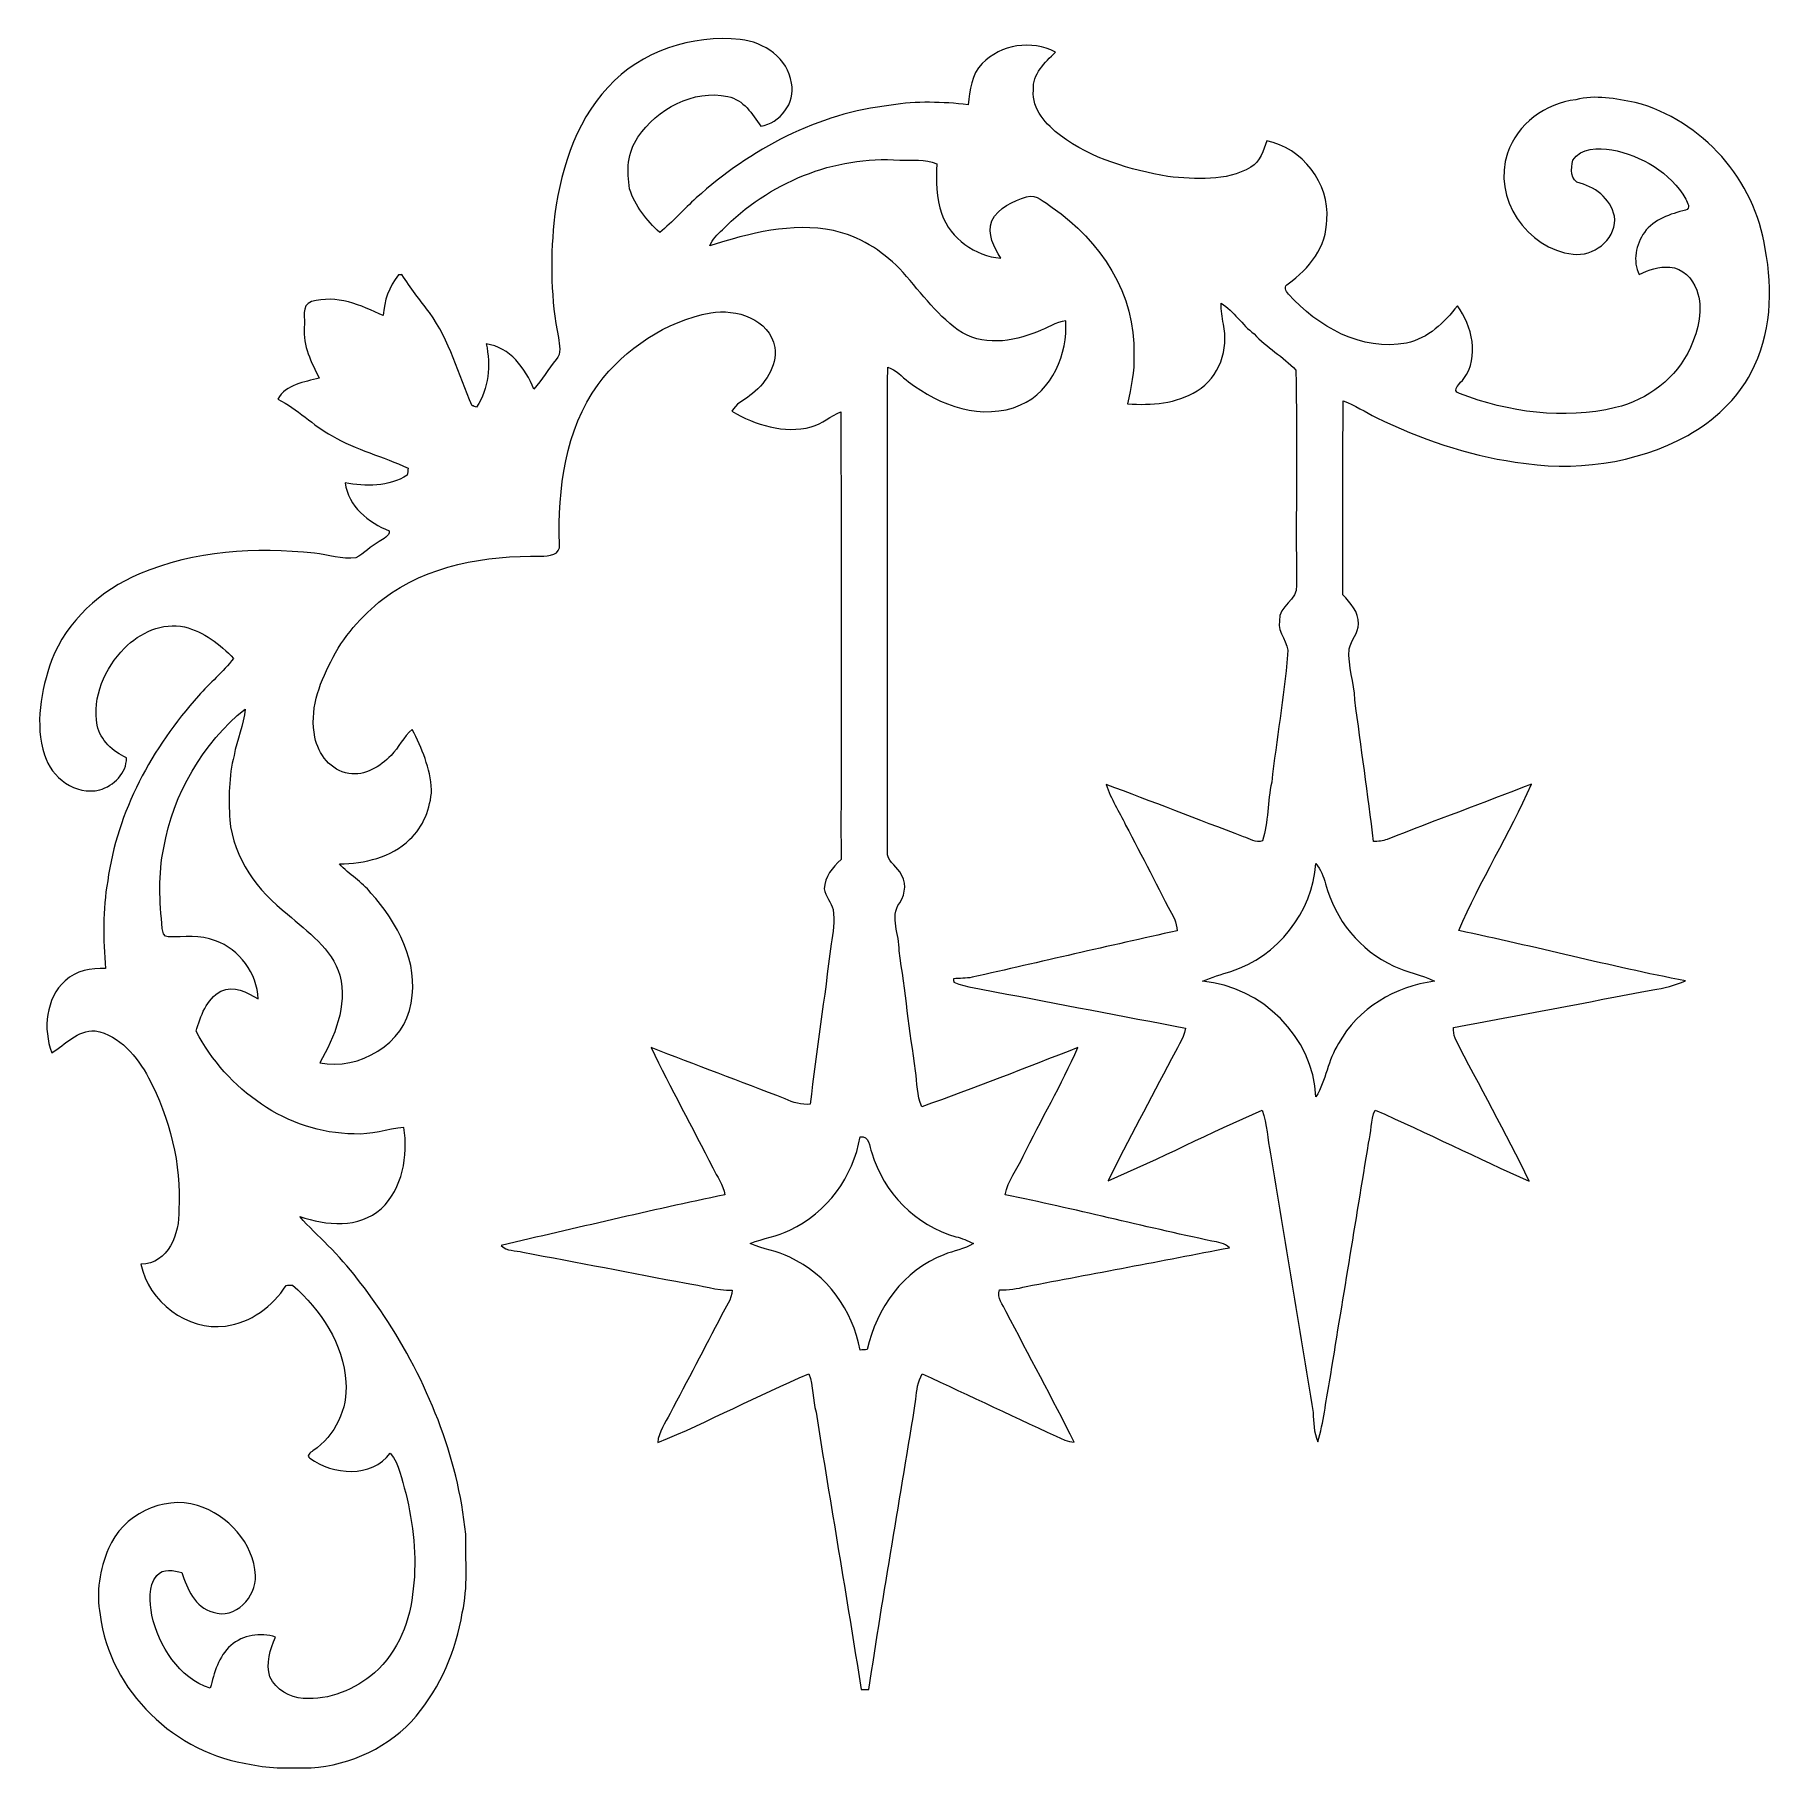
# Model space of a CAD drawing. Header units: centimetres. Extents: x -16.4 to 16.3, y -16.3 to 16.3.
import ezdxf

# ---------------------------------------------------------------- set-up
doc = ezdxf.new("R2010")
doc.units = ezdxf.units.CM
doc.header["$MEASUREMENT"] = 0
doc.layers.add('Layer 1', color=7, linetype='Continuous')

msp = doc.modelspace()

# ---------------------------------------------------------------- linework, layer by layer
at = {"layer": 'Layer 1', "color": 253, "lineweight": 9}
for points, knots in [([(-5.5786, 15.35374), (-4.96054, 16.03672), (-3.99428, 16.33799), (-3.09082, 16.25156), (-3.09082, 16.25156), (-2.64455, 16.1997), (-2.19194, 15.89807), (-2.12632, 15.42606), (-2.12632, 15.42606), (-2.04695, 15.0574), (-2.34504, 14.67323), (-2.70523, 14.61784), (-2.70523, 14.61784), (-2.86645, 14.84574), (-3.02802, 15.11702), (-3.32541, 15.17805), (-3.32541, 15.17805), (-3.97417, 15.31352), (-4.6568, 14.94522), (-5.01522, 14.41076), (-5.01522, 14.41076), (-5.21771, 14.1296), (-5.22689, 13.76835), (-5.17256, 13.43886), (-5.17256, 13.43886), (-5.06884, 13.11819), (-4.854, 12.84408), (-4.60564, 12.62112), (-4.60564, 12.62112), (-4.35835, 12.81656), (-4.15374, 13.05857), (-3.91879, 13.26812), (-3.91879, 13.26812), (-2.90067, 14.18322), (-1.62996, 14.86796), (-0.25413, 15.0119), (-0.25413, 15.0119), (0.22459, 15.0955), (0.71354, 15.07469), (1.19402, 15.02283), (1.19402, 15.02283), (1.23001, 15.29306), (1.25435, 15.59151), (1.4579, 15.79647), (1.4579, 15.79647), (1.80786, 16.15349), (2.39347, 16.24978), (2.83585, 16.01061), (2.83585, 16.01061), (2.63724, 15.81905), (2.40758, 15.59751), (2.42275, 15.29729), (2.42275, 15.29729), (2.39206, 14.93287), (2.66722, 14.64501), (2.93463, 14.44004), (2.93463, 14.44004), (3.5213, 14.00295), (4.24343, 13.79728), (4.95428, 13.66958), (4.95428, 13.66958), (5.47392, 13.62936), (6.04578, 13.5641), (6.5125, 13.84914), (6.5125, 13.84914), (6.69418, 13.95004), (6.74604, 14.16311), (6.81377, 14.34268), (6.81377, 14.34268), (7.4717, 14.21462), (8.00581, 13.53587), (7.94055, 12.85925), (7.94055, 12.85925), (7.94548, 12.35971), (7.60611, 11.93215), (7.2177, 11.6531), (7.2177, 11.6531), (7.1288, 11.61006), (7.16196, 11.51234), (7.22158, 11.45978), (7.22158, 11.45978), (7.7698, 10.8463), (8.59812, 10.37675), (9.44338, 10.53867), (9.44338, 10.53867), (9.84978, 10.62687), (10.15246, 10.92391), (10.39835, 11.2407), (10.39835, 11.2407), (10.67634, 10.85723), (10.81392, 10.28079), (10.52076, 9.8691), (10.52076, 9.8691), (10.46432, 9.78761), (10.26394, 9.65179), (10.4361, 9.58723), (10.4361, 9.58723), (11.3632, 9.23834), (12.39895, 9.09017), (13.37226, 9.32335), (13.37226, 9.32335), (13.97763, 9.46905), (14.52514, 9.88074), (14.78338, 10.45436), (14.78338, 10.45436), (14.92837, 10.78809), (15.02997, 11.17861), (14.9005, 11.53386), (14.9005, 11.53386), (14.82571, 11.75258), (14.63591, 11.95402), (14.39356, 11.96531), (14.39356, 11.96531), (14.19141, 11.98647), (13.99456, 11.91662), (13.81712, 11.82631), (13.81712, 11.82631), (13.69188, 12.07643), (13.7575, 12.39781), (13.9159, 12.62042), (13.9159, 12.62042), (14.0944, 12.87195), (14.4059, 12.96508), (14.68954, 13.03987), (14.68954, 13.03987), (14.7989, 13.06562), (14.72658, 13.18451), (14.69412, 13.24589), (14.69412, 13.24589), (14.40414, 13.74825), (13.86157, 14.0668), (13.30171, 14.17405), (13.30171, 14.17405), (13.04877, 14.20756), (12.72492, 14.21779), (12.56723, 13.9772), (12.56723, 13.9772), (12.53618, 13.82762), (12.51219, 13.58244), (12.70975, 13.54505), (12.70975, 13.54505), (13.03078, 13.46003), (13.32852, 13.20567), (13.35992, 12.85925), (13.35992, 12.85925), (13.35498, 12.46907), (12.95246, 12.16004), (12.57358, 12.21084), (12.57358, 12.21084), (11.71103, 12.30574), (11.04746, 13.27588), (11.34309, 14.10949), (11.34309, 14.10949), (11.52371, 14.66335), (12.0557, 15.04753), (12.62438, 15.11702), (12.62438, 15.11702), (12.9962, 15.21298), (13.3765, 15.13466), (13.7448, 15.0634), (13.7448, 15.0634), (15.00386, 14.73426), (16.0054, 13.59761), (16.18743, 12.31068), (16.18743, 12.31068), (16.33948, 11.53527), (16.30067, 10.69072), (15.92285, 9.9827), (15.92285, 9.9827), (15.65897, 9.47752), (15.22435, 9.07747), (14.73011, 8.80265), (14.73011, 8.80265), (13.7508, 8.26008), (12.57957, 8.11403), (11.48349, 8.301), (11.48349, 8.301), (10.57333, 8.42765), (9.69667, 8.7381), (8.87258, 9.13885), (8.87258, 9.13885), (8.66162, 9.23587), (8.47324, 9.3798), (8.24958, 9.44859), (8.24958, 9.44859), (8.24076, 8.23221), (8.24958, 7.01584), (8.24535, 5.79946), (8.24535, 5.79946), (8.38681, 5.65129), (8.5438, 5.47843), (8.53709, 5.25935), (8.53709, 5.25935), (8.53991, 5.08156), (8.40021, 4.94926), (8.36035, 4.78416), (8.36035, 4.78416), (8.3353, 4.46137), (8.46477, 4.15163), (8.46689, 3.82955), (8.46689, 3.82955), (8.58719, 2.94019), (8.7156, 2.05155), (8.82073, 1.15937), (8.82073, 1.15937), (8.90751, 1.16572), (8.99676, 1.16925), (9.07931, 1.20206), (9.07931, 1.20206), (9.97995, 1.55731), (10.88977, 1.88892), (11.79147, 2.2424), (11.79147, 2.2424), (11.38471, 1.30119), (10.82239, 0.42912), (10.4241, -0.51456), (10.4241, -0.51456), (11.85003, -0.80983), (13.25973, -1.1859), (14.69024, -1.4593), (14.69024, -1.4593), (14.4941, -1.54608), (14.2849, -1.59865), (14.07288, -1.62793), (14.07288, -1.62793), (12.82264, -1.86252), (11.57592, -2.11476), (10.32321, -2.33419), (10.32321, -2.33419), (10.32991, -2.40227), (10.32497, -2.47495), (10.3546, -2.53915), (10.3546, -2.53915), (10.81427, -3.43732), (11.30887, -4.31927), (11.75055, -5.22591), (11.75055, -5.22591), (10.77688, -4.79905), (9.82544, -4.3168), (8.85177, -3.88958), (8.85177, -3.88958), (8.76322, -4.08538), (8.78474, -4.30552), (8.72724, -4.50977), (8.72724, -4.50977), (8.487, -6.00907), (8.23406, -7.50626), (7.99276, -9.00521), (7.99276, -9.00521), (7.91797, -9.37986), (7.88763, -9.76333), (7.77051, -10.12952), (7.77051, -10.12952), (7.69889, -9.95419), (7.69043, -9.76439), (7.68443, -9.57777), (7.68443, -9.57777), (7.41138, -7.95676), (7.15315, -6.33292), (6.88292, -4.71156), (6.88292, -4.71156), (6.82577, -4.43993), (6.82365, -4.15734), (6.72911, -3.89383), (6.72911, -3.89383), (5.75297, -4.31151), (4.80611, -4.8001), (3.83104, -5.22203), (3.83104, -5.22203), (4.20251, -4.44521), (4.63078, -3.69379), (5.0206, -2.92474), (5.0206, -2.92474), (5.11726, -2.73776), (5.2418, -2.56138), (5.28413, -2.35112), (5.28413, -2.35112), (4.09174, -2.11617), (2.89441, -1.8971), (1.70061, -1.66356), (1.70061, -1.66356), (1.44132, -1.60782), (1.17109, -1.58983), (0.92521, -1.48293), (0.92521, -1.48293), (0.92309, -1.46706), (0.91921, -1.43531), (0.91709, -1.41908), (0.91709, -1.41908), (1.03492, -1.41379), (1.15416, -1.41344), (1.27093, -1.39298), (1.27093, -1.39298), (2.5561, -1.10229), (3.8388, -0.7996), (5.12608, -0.51879), (5.12608, -0.51879), (5.11515, -0.44295), (5.11233, -0.36357), (5.07705, -0.29407), (5.07705, -0.29407), (4.76237, 0.29013), (4.47133, 0.88667), (4.15841, 1.47193), (4.15841, 1.47193), (4.04094, 1.72805), (3.87584, 1.96229), (3.79294, 2.23323), (3.79294, 2.23323), (4.65689, 1.91185), (5.51696, 1.57988), (6.37739, 1.24968), (6.37739, 1.24968), (6.48922, 1.21476), (6.61304, 1.12868), (6.72981, 1.17454), (6.72981, 1.17454), (6.8487, 1.5312), (6.82189, 1.91608), (6.90655, 2.28085), (6.90655, 2.28085), (6.99263, 3.07989), (7.13939, 3.87153), (7.20536, 4.67339), (7.20536, 4.67339), (7.24381, 4.90834), (7.00498, 5.07803), (7.04943, 5.31404), (7.04943, 5.31404), (7.02544, 5.59767), (7.4075, 5.70315), (7.37222, 5.98114), (7.37222, 5.98114), (7.35846, 7.33087), (7.38774, 8.68306), (7.35776, 10.03067), (7.35776, 10.03067), (7.12069, 10.2815), (6.81166, 10.45612), (6.57353, 10.70942), (6.57353, 10.70942), (6.34811, 10.88369), (6.19571, 11.13663), (5.95476, 11.29009), (5.95476, 11.29009), (5.95476, 11.15709), (5.96781, 11.0241), (5.99674, 10.89392), (5.99674, 10.89392), (6.10257, 10.43143), (5.92019, 9.88992), (5.50179, 9.64191), (5.50179, 9.64191), (5.11656, 9.39497), (4.64031, 9.36569), (4.19581, 9.39462), (4.19581, 9.39462), (4.25578, 9.70083), (4.33304, 10.00633), (4.3094, 10.32136), (4.3094, 10.32136), (4.36303, 11.44214), (3.67476, 12.47331), (2.77835, 13.09137), (2.77835, 13.09137), (2.63089, 13.17816), (2.48166, 13.35243), (2.29434, 13.28681), (2.29434, 13.28681), (2.03963, 13.20991), (1.76693, 13.08644), (1.63923, 12.83808), (1.63923, 12.83808), (1.5468, 12.58479), (1.68403, 12.34525), (1.80927, 12.13358), (1.80927, 12.13358), (1.32702, 12.18015), (0.86312, 12.50118), (0.69802, 12.96508), (0.69802, 12.96508), (0.59465, 13.26917), (0.59289, 13.59549), (0.60559, 13.91299), (0.60559, 13.91299), (0.3844, 14.00366), (0.14239, 13.97261), (-0.09009, 13.97896), (-0.09009, 13.97896), (-1.32869, 14.07315), (-2.56412, 13.54928), (-3.42595, 12.66945), (-3.42595, 12.66945), (-3.52191, 12.58337), (-3.61469, 12.49024), (-3.66584, 12.36959), (-3.66584, 12.36959), (-2.91725, 12.60137), (-2.1235, 12.81656), (-1.33751, 12.65393), (-1.33751, 12.65393), (-0.8595, 12.55339), (-0.4351, 12.28316), (-0.09467, 11.93955), (-0.09467, 11.93955), (0.26516, 11.54832), (0.57243, 11.09853), (1.00493, 10.78174), (1.00493, 10.78174), (1.44661, 10.47447), (2.03116, 10.55631), (2.50071, 10.7514), (2.50071, 10.7514), (2.67922, 10.81807), (2.83903, 10.93696), (3.03305, 10.95848), (3.03305, 10.95848), (3.06974, 10.33195), (2.78117, 9.63733), (2.18039, 9.37415), (2.18039, 9.37415), (1.46848, 9.06371), (0.65604, 9.36251), (0.07466, 9.81054), (0.07466, 9.81054), (-0.05446, 9.90473), (-0.161, 10.03491), (-0.31798, 10.08535), (-0.31798, 10.08535), (-0.32257, 7.04688), (-0.31692, 4.00841), (-0.3208, 0.96993), (-0.3208, 0.96993), (-0.34374, 0.80024), (-0.1677, 0.71946), (-0.0922, 0.5914), (-0.0922, 0.5914), (0.03797, 0.42348), (0.02809, 0.18077), (-0.09256, 0.01073), (-0.09256, 0.01073), (-0.28623, -0.26444), (-0.09115, -0.59288), (-0.10208, -0.89344), (-0.10208, -0.89344), (0.00869, -1.64592), (0.093, -2.40192), (0.20801, -3.15404), (0.20801, -3.15404), (0.23411, -3.38017), (0.23376, -3.61301), (0.32196, -3.8268), (0.32196, -3.8268), (1.30868, -3.48142), (2.28305, -3.09336), (3.25883, -2.71483), (3.25883, -2.71483), (2.95438, -3.41298), (2.56386, -4.07409), (2.22872, -4.75953), (2.22872, -4.75953), (2.11971, -5.00189), (1.93838, -5.21709), (1.89393, -5.48414), (1.89393, -5.48414), (3.19392, -5.75119), (4.48121, -6.07751), (5.77908, -6.3555), (5.77908, -6.3555), (5.89549, -6.37667), (6.01896, -6.39184), (6.10892, -6.47862), (6.10892, -6.47862), (4.8354, -6.72803), (3.55975, -6.96581), (2.28481, -7.20852), (2.28481, -7.20852), (2.12183, -7.25332), (1.95355, -7.27519), (1.78457, -7.27131), (1.78457, -7.27131), (1.72319, -7.42336), (1.85513, -7.5553), (1.91157, -7.68653), (1.91157, -7.68653), (2.33702, -8.50427), (2.7787, -9.31425), (3.19075, -10.13869), (3.19075, -10.13869), (3.13218, -10.12811), (3.07292, -10.1207), (3.01683, -10.10235), (3.01683, -10.10235), (2.11936, -9.69207), (1.22824, -9.26699), (0.3336, -8.84999), (0.3336, -8.84999), (0.24611, -8.99463), (0.22671, -9.16432), (0.21365, -9.32977), (0.21365, -9.32977), (-0.07562, -11.15082), (-0.39806, -12.96692), (-0.67217, -14.79043), (-0.67217, -14.79043), (-0.70815, -14.79007), (-0.78083, -14.79007), (-0.81716, -14.78972), (-0.81716, -14.78972), (-1.08986, -13.04982), (-1.39078, -11.3138), (-1.66595, -9.57461), (-1.66595, -9.57461), (-1.73333, -9.33789), (-1.71251, -9.08494), (-1.80141, -8.85387), (-1.80141, -8.85387), (-2.76097, -9.25463), (-3.67995, -9.75275), (-4.64269, -10.1461), (-4.64269, -10.1461), (-4.62787, -9.94149), (-4.50193, -9.77603), (-4.41162, -9.60035), (-4.41162, -9.60035), (-4.08812, -8.98334), (-3.7618, -8.3681), (-3.44324, -7.74862), (-3.44324, -7.74862), (-3.36492, -7.59622), (-3.25027, -7.4537), (-3.24216, -7.27519), (-3.24216, -7.27519), (-3.53849, -7.29107), (-3.81719, -7.1803), (-4.10823, -7.14925), (-4.10823, -7.14925), (-5.13128, -6.94923), (-6.1561, -6.75767), (-7.18022, -6.56223), (-7.18022, -6.56223), (-7.31992, -6.52942), (-7.48396, -6.54812), (-7.5905, -6.43488), (-7.5905, -6.43488), (-6.1882, -6.11491), (-4.78874, -5.77553), (-3.38045, -5.48484), (-3.38045, -5.48484), (-3.41079, -5.29681), (-3.52861, -5.143), (-3.60905, -4.97508), (-3.60905, -4.97508), (-3.99146, -4.21909), (-4.39962, -3.47613), (-4.76898, -2.71378), (-4.76898, -2.71378), (-3.93007, -3.03974), (-3.08764, -3.35548), (-2.24768, -3.67862), (-2.24768, -3.67862), (-2.09916, -3.74812), (-1.9397, -3.79752), (-1.77354, -3.77916), (-1.77354, -3.77916), (-1.66383, -2.77128), (-1.49979, -1.77151), (-1.38337, -0.76468), (-1.38337, -0.76468), (-1.3421, -0.55266), (-1.31458, -0.33429), (-1.34315, -0.1191), (-1.34315, -0.1191), (-1.38372, 0.01708), (-1.48744, 0.1282), (-1.51037, 0.27072), (-1.51037, 0.27072), (-1.50755, 0.49615), (-1.35409, 0.67818), (-1.19605, 0.82247), (-1.19605, 0.82247), (-1.19675, 3.62987), (-1.19217, 6.43728), (-1.19816, 9.24433), (-1.19816, 9.24433), (-1.39642, 9.17342), (-1.54882, 9.01291), (-1.7559, 8.96246), (-1.7559, 8.96246), (-2.27025, 8.82664), (-2.8026, 8.99809), (-3.24921, 9.25527), (-3.24921, 9.25527), (-3.17619, 9.39426), (-3.03084, 9.46059), (-2.91055, 9.54984), (-2.91055, 9.54984), (-2.63185, 9.75727), (-2.39161, 10.09417), (-2.4417, 10.45789), (-2.4417, 10.45789), (-2.54119, 10.98988), (-3.1709, 11.19167), (-3.6475, 11.10629), (-3.6475, 11.10629), (-4.49134, 10.95213), (-5.24982, 10.43778), (-5.76699, 9.7608), (-5.76699, 9.7608), (-6.38752, 8.89755), (-6.52264, 7.7923), (-6.49371, 6.75619), (-6.49371, 6.75619), (-6.46055, 6.55299), (-6.6955, 6.52618), (-6.84296, 6.529), (-6.84296, 6.529), (-7.87801, 6.54876), (-8.97127, 6.35932), (-9.81547, 5.72361), (-9.81547, 5.72361), (-10.21375, 5.39764), (-10.57041, 5.00924), (-10.79513, 4.54216), (-10.79513, 4.54216), (-11.01844, 4.10895), (-11.19694, 3.61682), (-11.09146, 3.12399), (-11.09146, 3.12399), (-11.03255, 2.80367), (-10.78913, 2.49393), (-10.45576, 2.43925), (-10.45576, 2.43925), (-10.15025, 2.3948), (-9.8638, 2.57048), (-9.65989, 2.7825), (-9.65989, 2.7825), (-9.5082, 2.92926), (-9.43129, 3.13775), (-9.26231, 3.26828), (-9.26231, 3.26828), (-9.0771, 2.9162), (-8.924, 2.53732), (-8.89648, 2.13692), (-8.89648, 2.13692), (-8.91835, 1.78943), (-9.04853, 1.43736), (-9.31099, 1.19924), (-9.31099, 1.19924), (-9.65707, 0.85739), (-10.16013, 0.75015), (-10.63074, 0.73921), (-10.63074, 0.73921), (-10.44835, 0.54025), (-10.2067, 0.40584), (-10.03701, 0.19276), (-10.03701, 0.19276), (-9.53959, -0.3604), (-9.13214, -1.11216), (-9.28277, -1.87628), (-9.28277, -1.87628), (-9.40272, -2.64745), (-10.26102, -3.1484), (-10.99798, -3.0027), (-10.99798, -3.0027), (-10.72034, -2.50881), (-10.47975, -1.92955), (-10.62156, -1.35523), (-10.62156, -1.35523), (-10.77361, -0.8504), (-11.22905, -0.53749), (-11.60475, -0.20447), (-11.60475, -0.20447), (-12.17061, 0.22275), (-12.62252, 0.84999), (-12.69519, 1.57036), (-12.69519, 1.57036), (-12.71354, 1.97535), (-12.7153, 2.38633), (-12.61123, 2.78144), (-12.61123, 2.78144), (-12.56572, 3.07848), (-12.42708, 3.35365), (-12.40485, 3.65457), (-12.40485, 3.65457), (-13.20143, 3.00546), (-13.76164, 2.0586), (-13.9345, 1.04366), (-13.9345, 1.04366), (-14.04174, 0.54519), (-14.01317, 0.02942), (-13.96343, -0.47434), (-13.96343, -0.47434), (-13.95672, -0.5382), (-13.93662, -0.63521), (-13.85265, -0.62851), (-13.85265, -0.62851), (-13.55667, -0.64226), (-13.24658, -0.58476), (-12.96507, -0.70506), (-12.96507, -0.70506), (-12.51245, -0.86487), (-12.17484, -1.31995), (-12.16073, -1.79938), (-12.16073, -1.79938), (-12.36534, -1.66955), (-12.6197, -1.54679), (-12.86135, -1.65121), (-12.86135, -1.65121), (-13.1344, -1.80784), (-13.24411, -2.12287), (-13.32631, -2.40862), (-13.32631, -2.40862), (-12.75058, -3.4973), (-11.61534, -4.33197), (-10.35592, -4.33726), (-10.35592, -4.33726), (-10.0356, -4.36336), (-9.73256, -4.24201), (-9.41683, -4.21837), (-9.41683, -4.21837), (-9.33639, -4.74824), (-9.44399, -5.36278), (-9.84545, -5.74766), (-9.84545, -5.74766), (-10.26632, -6.12055), (-10.87839, -6.06305), (-11.37369, -5.89371), (-11.37369, -5.89371), (-11.21247, -6.08704), (-11.02338, -6.2539), (-10.8484, -6.43488), (-10.8484, -6.43488), (-10.44729, -6.83105), (-10.11286, -7.28824), (-9.7943, -7.75179), (-9.7943, -7.75179), (-8.98467, -8.98475), (-8.40224, -10.39093), (-8.25548, -11.86625), (-8.25548, -11.86625), (-8.26219, -12.35944), (-8.20715, -12.86144), (-8.31898, -13.34721), (-8.31898, -13.34721), (-8.43646, -14.05453), (-8.72926, -14.73857), (-9.18999, -15.29102), (-9.18999, -15.29102), (-9.67824, -15.87063), (-10.41413, -16.21388), (-11.16555, -16.26327), (-11.16555, -16.26327), (-11.54196, -16.26116), (-11.92367, -16.29008), (-12.29267, -16.19872), (-12.29267, -16.19872), (-13.70802, -16.00645), (-14.96038, -14.81653), (-15.13077, -13.3832), (-15.13077, -13.3832), (-15.21614, -12.96657), (-15.13677, -12.527), (-14.97378, -12.1393), (-14.97378, -12.1393), (-14.71096, -11.51065), (-13.95884, -11.12718), (-13.2995, -11.32968), (-13.2995, -11.32968), (-12.72976, -11.51242), (-12.24258, -12.031), (-12.20942, -12.64448), (-12.20942, -12.64448), (-12.19072, -13.04735), (-12.59112, -13.4795), (-13.00846, -13.33663), (-13.00846, -13.33663), (-13.34712, -13.23997), (-13.49705, -12.8946), (-13.59548, -12.58874), (-13.59548, -12.58874), (-13.74788, -12.55487), (-13.9472, -12.50302), (-14.06326, -12.64342), (-14.06326, -12.64342), (-14.24, -12.84839), (-14.19661, -13.14542), (-14.16204, -13.39272), (-14.16204, -13.39272), (-14.0174, -13.96951), (-13.65651, -14.58052), (-13.05996, -14.76573), (-13.05996, -14.76573), (-12.98729, -14.47787), (-12.90615, -14.16672), (-12.67297, -13.96387), (-12.67297, -13.96387), (-12.44754, -13.7589), (-12.11664, -13.71587), (-11.83124, -13.80371), (-11.83124, -13.80371), (-11.93778, -14.03584), (-12.0168, -14.30183), (-11.93707, -14.55477), (-11.93707, -14.55477), (-11.82806, -14.79325), (-11.56771, -14.94318), (-11.31019, -14.95694), (-11.31019, -14.95694), (-10.82124, -14.99786), (-10.34075, -14.7869), (-9.97245, -14.47575), (-9.97245, -14.47575), (-9.52054, -14.07852), (-9.29089, -13.48339), (-9.2422, -12.89389), (-9.2422, -12.89389), (-9.16847, -12.29241), (-9.24397, -11.6814), (-9.38225, -11.09473), (-9.38225, -11.09473), (-9.46339, -10.83896), (-9.49902, -10.55533), (-9.67506, -10.34224), (-9.67506, -10.34224), (-10.02819, -10.81709), (-10.75139, -10.75677), (-11.18707, -10.43785), (-11.18707, -10.43785), (-11.26538, -10.38881), (-11.16978, -10.32848), (-11.12815, -10.29744), (-11.12815, -10.29744), (-10.71187, -10.0184), (-10.46599, -9.50934), (-10.51185, -9.00945), (-10.51185, -9.00945), (-10.54924, -8.28802), (-10.98351, -7.64808), (-11.5148, -7.18488), (-11.5148, -7.18488), (-11.54408, -7.18559), (-11.60193, -7.187), (-11.63121, -7.1877), (-11.63121, -7.1877), (-11.88698, -7.58387), (-12.29832, -7.89326), (-12.77386, -7.95358), (-12.77386, -7.95358), (-13.49811, -8.05024), (-14.21849, -7.49533), (-14.3663, -6.79118), (-14.3663, -6.79118), (-13.8456, -6.78906), (-13.63605, -6.20381), (-13.65122, -5.76566), (-13.65122, -5.76566), (-13.60112, -4.90523), (-13.82267, -4.04198), (-14.2199, -3.28175), (-14.2199, -3.28175), (-14.43897, -2.8884), (-14.75471, -2.4813), (-15.22708, -2.40227), (-15.22708, -2.40227), (-15.5601, -2.38393), (-15.78341, -2.65733), (-16.04235, -2.81185), (-16.04235, -2.81185), (-16.20956, -2.36241), (-16.15665, -1.79444), (-15.78976, -1.45718), (-15.78976, -1.45718), (-15.58726, -1.26456), (-15.29975, -1.2113), (-15.02917, -1.22929), (-15.02917, -1.22929), (-15.07362, -0.67931), (-15.08879, -0.12439), (-14.99001, 0.42171), (-14.99001, 0.42171), (-14.81115, 1.72699), (-14.15181, 2.92644), (-13.28327, 3.90081), (-13.28327, 3.90081), (-13.06984, 4.14246), (-12.82043, 4.35166), (-12.62181, 4.60636), (-12.62181, 4.60636), (-12.87581, 4.87165), (-13.18202, 5.10766), (-13.54397, 5.19797), (-13.54397, 5.19797), (-13.95955, 5.2904), (-14.38605, 5.08967), (-14.67639, 4.79933), (-14.67639, 4.79933), (-15.04293, 4.42221), (-15.28423, 3.87894), (-15.18757, 3.34765), (-15.18757, 3.34765), (-15.12724, 3.06226), (-14.89123, 2.85447), (-14.63723, 2.73452), (-14.63723, 2.73452), (-14.62806, 2.44772), (-14.8803, 2.21065), (-15.13924, 2.13269), (-15.13924, 2.13269), (-15.59255, 2.0265), (-16.05081, 2.36129), (-16.17781, 2.79097), (-16.17781, 2.79097), (-16.36161, 3.37023), (-16.24837, 4.00488), (-16.04658, 4.56438), (-16.04658, 4.56438), (-15.76012, 5.31333), (-15.1223, 5.88871), (-14.3917, 6.19492), (-14.3917, 6.19492), (-13.35947, 6.63554), (-12.20554, 6.70222), (-11.10064, 6.58474), (-11.10064, 6.58474), (-10.84099, 6.55581), (-10.58346, 6.46727), (-10.32029, 6.49584), (-10.32029, 6.49584), (-10.16507, 6.58368), (-10.04124, 6.71774), (-9.8839, 6.80346), (-9.8839, 6.80346), (-9.81159, 6.86026), (-9.68847, 6.89695), (-9.69235, 7.00631), (-9.69235, 7.00631), (-10.08746, 7.15977), (-10.46175, 7.4681), (-10.52596, 7.90977), (-10.52596, 7.90977), (-10.13261, 7.83287), (-9.7054, 7.8364), (-9.35403, 8.0523), (-9.35403, 8.0523), (-9.3505, 8.08546), (-9.3438, 8.15178), (-9.34027, 8.18494), (-9.34027, 8.18494), (-9.8077, 8.40649), (-10.31888, 8.52925), (-10.76761, 8.79207), (-10.76761, 8.79207), (-11.13027, 8.98998), (-11.41743, 9.30078), (-11.78961, 9.48387), (-11.78961, 9.48387), (-11.63756, 9.76503), (-11.28867, 9.80066), (-11.01244, 9.87933), (-11.01244, 9.87933), (-11.15532, 10.17849), (-11.32535, 10.48611), (-11.29114, 10.83077), (-11.29114, 10.83077), (-11.27032, 10.99235), (-11.36204, 11.25234), (-11.15496, 11.31831), (-11.15496, 11.31831), (-10.69071, 11.45343), (-10.22081, 11.25164), (-9.80735, 11.05444), (-9.80735, 11.05444), (-9.7876, 11.33313), (-9.6994, 11.60159), (-9.51984, 11.8189), (-9.51984, 11.8189), (-9.50432, 11.82067), (-9.47292, 11.8242), (-9.45704, 11.82596), (-9.45704, 11.82596), (-9.29794, 11.57796), (-9.11802, 11.34442), (-8.93917, 11.11053), (-8.93917, 11.11053), (-8.55146, 10.58842), (-8.39871, 9.94601), (-8.1366, 9.36075), (-8.1366, 9.36075), (-8.11508, 9.3544), (-8.07169, 9.34099), (-8.04981, 9.33464), (-8.04981, 9.33464), (-7.8191, 9.68425), (-7.78558, 10.12099), (-7.86919, 10.5228), (-7.86919, 10.5228), (-7.42751, 10.46212), (-7.13012, 10.0596), (-6.97349, 9.6719), (-6.97349, 9.6719), (-6.81544, 9.84335), (-6.70644, 10.05184), (-6.55333, 10.22752), (-6.55333, 10.22752), (-6.44609, 10.34006), (-6.49724, 10.50481), (-6.51205, 10.64133), (-6.51205, 10.64133), (-6.65458, 11.349), (-6.66304, 12.07784), (-6.59919, 12.79434), (-6.59919, 12.79434), (-6.49371, 13.71332), (-6.22384, 14.66265), (-5.5786, 15.35374), (-5.5786, 15.35374), (-5.5786, 15.35374), (-5.5786, 15.35374), (-5.5786, 15.35374)], [0, 0, 0, 0, 0.00390625, 0.00390625, 0.00390625, 0.00390625, 0.0078125, 0.0078125, 0.0078125, 0.0078125, 0.01171875, 0.01171875, 0.01171875, 0.01171875, 0.015625, 0.015625, 0.015625, 0.015625, 0.01953125, 0.01953125, 0.01953125, 0.01953125, 0.0234375, 0.0234375, 0.0234375, 0.0234375, 0.02734375, 0.02734375, 0.02734375, 0.02734375, 0.03125, 0.03125, 0.03125, 0.03125, 0.03515625, 0.03515625, 0.03515625, 0.03515625, 0.0390625, 0.0390625, 0.0390625, 0.0390625, 0.04296875, 0.04296875, 0.04296875, 0.04296875, 0.046875, 0.046875, 0.046875, 0.046875, 0.05078125, 0.05078125, 0.05078125, 0.05078125, 0.0546875, 0.0546875, 0.0546875, 0.0546875, 0.05859375, 0.05859375, 0.05859375, 0.05859375, 0.0625, 0.0625, 0.0625, 0.0625, 0.06640625, 0.06640625, 0.06640625, 0.06640625, 0.0703125, 0.0703125, 0.0703125, 0.0703125, 0.07421875, 0.07421875, 0.07421875, 0.07421875, 0.078125, 0.078125, 0.078125, 0.078125, 0.08203125, 0.08203125, 0.08203125, 0.08203125, 0.0859375, 0.0859375, 0.0859375, 0.0859375, 0.08984375, 0.08984375, 0.08984375, 0.08984375, 0.09375, 0.09375, 0.09375, 0.09375, 0.09765625, 0.09765625, 0.09765625, 0.09765625, 0.1015625, 0.1015625, 0.1015625, 0.1015625, 0.10546875, 0.10546875, 0.10546875, 0.10546875, 0.109375, 0.109375, 0.109375, 0.109375, 0.11328125, 0.11328125, 0.11328125, 0.11328125, 0.1171875, 0.1171875, 0.1171875, 0.1171875, 0.12109375, 0.12109375, 0.12109375, 0.12109375, 0.125, 0.125, 0.125, 0.125, 0.12890625, 0.12890625, 0.12890625, 0.12890625, 0.1328125, 0.1328125, 0.1328125, 0.1328125, 0.13671875, 0.13671875, 0.13671875, 0.13671875, 0.140625, 0.140625, 0.140625, 0.140625, 0.14453125, 0.14453125, 0.14453125, 0.14453125, 0.1484375, 0.1484375, 0.1484375, 0.1484375, 0.15234375, 0.15234375, 0.15234375, 0.15234375, 0.15625, 0.15625, 0.15625, 0.15625, 0.16015625, 0.16015625, 0.16015625, 0.16015625, 0.1640625, 0.1640625, 0.1640625, 0.1640625, 0.16796875, 0.16796875, 0.16796875, 0.16796875, 0.171875, 0.171875, 0.171875, 0.171875, 0.17578125, 0.17578125, 0.17578125, 0.17578125, 0.1796875, 0.1796875, 0.1796875, 0.1796875, 0.18359375, 0.18359375, 0.18359375, 0.18359375, 0.1875, 0.1875, 0.1875, 0.1875, 0.19140625, 0.19140625, 0.19140625, 0.19140625, 0.1953125, 0.1953125, 0.1953125, 0.1953125, 0.19921875, 0.19921875, 0.19921875, 0.19921875, 0.203125, 0.203125, 0.203125, 0.203125, 0.20703125, 0.20703125, 0.20703125, 0.20703125, 0.2109375, 0.2109375, 0.2109375, 0.2109375, 0.21484375, 0.21484375, 0.21484375, 0.21484375, 0.21875, 0.21875, 0.21875, 0.21875, 0.22265625, 0.22265625, 0.22265625, 0.22265625, 0.2265625, 0.2265625, 0.2265625, 0.2265625, 0.23046875, 0.23046875, 0.23046875, 0.23046875, 0.234375, 0.234375, 0.234375, 0.234375, 0.23828125, 0.23828125, 0.23828125, 0.23828125, 0.2421875, 0.2421875, 0.2421875, 0.2421875, 0.24609375, 0.24609375, 0.24609375, 0.24609375, 0.25, 0.25, 0.25, 0.25, 0.25390625, 0.25390625, 0.25390625, 0.25390625, 0.2578125, 0.2578125, 0.2578125, 0.2578125, 0.26171875, 0.26171875, 0.26171875, 0.26171875, 0.265625, 0.265625, 0.265625, 0.265625, 0.26953125, 0.26953125, 0.26953125, 0.26953125, 0.2734375, 0.2734375, 0.2734375, 0.2734375, 0.27734375, 0.27734375, 0.27734375, 0.27734375, 0.28125, 0.28125, 0.28125, 0.28125, 0.28515625, 0.28515625, 0.28515625, 0.28515625, 0.2890625, 0.2890625, 0.2890625, 0.2890625, 0.29296875, 0.29296875, 0.29296875, 0.29296875, 0.296875, 0.296875, 0.296875, 0.296875, 0.30078125, 0.30078125, 0.30078125, 0.30078125, 0.3046875, 0.3046875, 0.3046875, 0.3046875, 0.30859375, 0.30859375, 0.30859375, 0.30859375, 0.3125, 0.3125, 0.3125, 0.3125, 0.31640625, 0.31640625, 0.31640625, 0.31640625, 0.3203125, 0.3203125, 0.3203125, 0.3203125, 0.32421875, 0.32421875, 0.32421875, 0.32421875, 0.328125, 0.328125, 0.328125, 0.328125, 0.33203125, 0.33203125, 0.33203125, 0.33203125, 0.3359375, 0.3359375, 0.3359375, 0.3359375, 0.33984375, 0.33984375, 0.33984375, 0.33984375, 0.34375, 0.34375, 0.34375, 0.34375, 0.34765625, 0.34765625, 0.34765625, 0.34765625, 0.3515625, 0.3515625, 0.3515625, 0.3515625, 0.35546875, 0.35546875, 0.35546875, 0.35546875, 0.359375, 0.359375, 0.359375, 0.359375, 0.36328125, 0.36328125, 0.36328125, 0.36328125, 0.3671875, 0.3671875, 0.3671875, 0.3671875, 0.37109375, 0.37109375, 0.37109375, 0.37109375, 0.375, 0.375, 0.375, 0.375, 0.37890625, 0.37890625, 0.37890625, 0.37890625, 0.3828125, 0.3828125, 0.3828125, 0.3828125, 0.38671875, 0.38671875, 0.38671875, 0.38671875, 0.390625, 0.390625, 0.390625, 0.390625, 0.39453125, 0.39453125, 0.39453125, 0.39453125, 0.3984375, 0.3984375, 0.3984375, 0.3984375, 0.40234375, 0.40234375, 0.40234375, 0.40234375, 0.40625, 0.40625, 0.40625, 0.40625, 0.41015625, 0.41015625, 0.41015625, 0.41015625, 0.4140625, 0.4140625, 0.4140625, 0.4140625, 0.41796875, 0.41796875, 0.41796875, 0.41796875, 0.421875, 0.421875, 0.421875, 0.421875, 0.42578125, 0.42578125, 0.42578125, 0.42578125, 0.4296875, 0.4296875, 0.4296875, 0.4296875, 0.43359375, 0.43359375, 0.43359375, 0.43359375, 0.4375, 0.4375, 0.4375, 0.4375, 0.44140625, 0.44140625, 0.44140625, 0.44140625, 0.4453125, 0.4453125, 0.4453125, 0.4453125, 0.44921875, 0.44921875, 0.44921875, 0.44921875, 0.453125, 0.453125, 0.453125, 0.453125, 0.45703125, 0.45703125, 0.45703125, 0.45703125, 0.4609375, 0.4609375, 0.4609375, 0.4609375, 0.46484375, 0.46484375, 0.46484375, 0.46484375, 0.46875, 0.46875, 0.46875, 0.46875, 0.47265625, 0.47265625, 0.47265625, 0.47265625, 0.4765625, 0.4765625, 0.4765625, 0.4765625, 0.48046875, 0.48046875, 0.48046875, 0.48046875, 0.484375, 0.484375, 0.484375, 0.484375, 0.48828125, 0.48828125, 0.48828125, 0.48828125, 0.4921875, 0.4921875, 0.4921875, 0.4921875, 0.49609375, 0.49609375, 0.49609375, 0.49609375, 0.5, 0.5, 0.5, 0.5, 0.50390625, 0.50390625, 0.50390625, 0.50390625, 0.5078125, 0.5078125, 0.5078125, 0.5078125, 0.51171875, 0.51171875, 0.51171875, 0.51171875, 0.515625, 0.515625, 0.515625, 0.515625, 0.51953125, 0.51953125, 0.51953125, 0.51953125, 0.5234375, 0.5234375, 0.5234375, 0.5234375, 0.52734375, 0.52734375, 0.52734375, 0.52734375, 0.53125, 0.53125, 0.53125, 0.53125, 0.53515625, 0.53515625, 0.53515625, 0.53515625, 0.5390625, 0.5390625, 0.5390625, 0.5390625, 0.54296875, 0.54296875, 0.54296875, 0.54296875, 0.546875, 0.546875, 0.546875, 0.546875, 0.55078125, 0.55078125, 0.55078125, 0.55078125, 0.5546875, 0.5546875, 0.5546875, 0.5546875, 0.55859375, 0.55859375, 0.55859375, 0.55859375, 0.5625, 0.5625, 0.5625, 0.5625, 0.56640625, 0.56640625, 0.56640625, 0.56640625, 0.5703125, 0.5703125, 0.5703125, 0.5703125, 0.57421875, 0.57421875, 0.57421875, 0.57421875, 0.578125, 0.578125, 0.578125, 0.578125, 0.58203125, 0.58203125, 0.58203125, 0.58203125, 0.5859375, 0.5859375, 0.5859375, 0.5859375, 0.58984375, 0.58984375, 0.58984375, 0.58984375, 0.59375, 0.59375, 0.59375, 0.59375, 0.59765625, 0.59765625, 0.59765625, 0.59765625, 0.6015625, 0.6015625, 0.6015625, 0.6015625, 0.60546875, 0.60546875, 0.60546875, 0.60546875, 0.609375, 0.609375, 0.609375, 0.609375, 0.61328125, 0.61328125, 0.61328125, 0.61328125, 0.6171875, 0.6171875, 0.6171875, 0.6171875, 0.62109375, 0.62109375, 0.62109375, 0.62109375, 0.625, 0.625, 0.625, 0.625, 0.62890625, 0.62890625, 0.62890625, 0.62890625, 0.6328125, 0.6328125, 0.6328125, 0.6328125, 0.63671875, 0.63671875, 0.63671875, 0.63671875, 0.640625, 0.640625, 0.640625, 0.640625, 0.64453125, 0.64453125, 0.64453125, 0.64453125, 0.6484375, 0.6484375, 0.6484375, 0.6484375, 0.65234375, 0.65234375, 0.65234375, 0.65234375, 0.65625, 0.65625, 0.65625, 0.65625, 0.66015625, 0.66015625, 0.66015625, 0.66015625, 0.6640625, 0.6640625, 0.6640625, 0.6640625, 0.66796875, 0.66796875, 0.66796875, 0.66796875, 0.671875, 0.671875, 0.671875, 0.671875, 0.67578125, 0.67578125, 0.67578125, 0.67578125, 0.6796875, 0.6796875, 0.6796875, 0.6796875, 0.68359375, 0.68359375, 0.68359375, 0.68359375, 0.6875, 0.6875, 0.6875, 0.6875, 0.69140625, 0.69140625, 0.69140625, 0.69140625, 0.6953125, 0.6953125, 0.6953125, 0.6953125, 0.69921875, 0.69921875, 0.69921875, 0.69921875, 0.703125, 0.703125, 0.703125, 0.703125, 0.70703125, 0.70703125, 0.70703125, 0.70703125, 0.7109375, 0.7109375, 0.7109375, 0.7109375, 0.71484375, 0.71484375, 0.71484375, 0.71484375, 0.71875, 0.71875, 0.71875, 0.71875, 0.72265625, 0.72265625, 0.72265625, 0.72265625, 0.7265625, 0.7265625, 0.7265625, 0.7265625, 0.73046875, 0.73046875, 0.73046875, 0.73046875, 0.734375, 0.734375, 0.734375, 0.734375, 0.73828125, 0.73828125, 0.73828125, 0.73828125, 0.7421875, 0.7421875, 0.7421875, 0.7421875, 0.74609375, 0.74609375, 0.74609375, 0.74609375, 0.75, 0.75, 0.75, 0.75, 0.75390625, 0.75390625, 0.75390625, 0.75390625, 0.7578125, 0.7578125, 0.7578125, 0.7578125, 0.76171875, 0.76171875, 0.76171875, 0.76171875, 0.765625, 0.765625, 0.765625, 0.765625, 0.76953125, 0.76953125, 0.76953125, 0.76953125, 0.7734375, 0.7734375, 0.7734375, 0.7734375, 0.77734375, 0.77734375, 0.77734375, 0.77734375, 0.78125, 0.78125, 0.78125, 0.78125, 0.78515625, 0.78515625, 0.78515625, 0.78515625, 0.7890625, 0.7890625, 0.7890625, 0.7890625, 0.79296875, 0.79296875, 0.79296875, 0.79296875, 0.796875, 0.796875, 0.796875, 0.796875, 0.80078125, 0.80078125, 0.80078125, 0.80078125, 0.8046875, 0.8046875, 0.8046875, 0.8046875, 0.80859375, 0.80859375, 0.80859375, 0.80859375, 0.8125, 0.8125, 0.8125, 0.8125, 0.81640625, 0.81640625, 0.81640625, 0.81640625, 0.8203125, 0.8203125, 0.8203125, 0.8203125, 0.82421875, 0.82421875, 0.82421875, 0.82421875, 0.828125, 0.828125, 0.828125, 0.828125, 0.83203125, 0.83203125, 0.83203125, 0.83203125, 0.8359375, 0.8359375, 0.8359375, 0.8359375, 0.83984375, 0.83984375, 0.83984375, 0.83984375, 0.84375, 0.84375, 0.84375, 0.84375, 0.84765625, 0.84765625, 0.84765625, 0.84765625, 0.8515625, 0.8515625, 0.8515625, 0.8515625, 0.85546875, 0.85546875, 0.85546875, 0.85546875, 0.859375, 0.859375, 0.859375, 0.859375, 0.86328125, 0.86328125, 0.86328125, 0.86328125, 0.8671875, 0.8671875, 0.8671875, 0.8671875, 0.87109375, 0.87109375, 0.87109375, 0.87109375, 0.875, 0.875, 0.875, 0.875, 0.87890625, 0.87890625, 0.87890625, 0.87890625, 0.8828125, 0.8828125, 0.8828125, 0.8828125, 0.88671875, 0.88671875, 0.88671875, 0.88671875, 0.890625, 0.890625, 0.890625, 0.890625, 0.89453125, 0.89453125, 0.89453125, 0.89453125, 0.8984375, 0.8984375, 0.8984375, 0.8984375, 0.90234375, 0.90234375, 0.90234375, 0.90234375, 0.90625, 0.90625, 0.90625, 0.90625, 0.91015625, 0.91015625, 0.91015625, 0.91015625, 0.9140625, 0.9140625, 0.9140625, 0.9140625, 0.91796875, 0.91796875, 0.91796875, 0.91796875, 0.921875, 0.921875, 0.921875, 0.921875, 0.92578125, 0.92578125, 0.92578125, 0.92578125, 0.9296875, 0.9296875, 0.9296875, 0.9296875, 0.93359375, 0.93359375, 0.93359375, 0.93359375, 0.9375, 0.9375, 0.9375, 0.9375, 0.94140625, 0.94140625, 0.94140625, 0.94140625, 0.9453125, 0.9453125, 0.9453125, 0.9453125, 0.94921875, 0.94921875, 0.94921875, 0.94921875, 0.953125, 0.953125, 0.953125, 0.953125, 0.95703125, 0.95703125, 0.95703125, 0.95703125, 0.9609375, 0.9609375, 0.9609375, 0.9609375, 0.96484375, 0.96484375, 0.96484375, 0.96484375, 0.96875, 0.96875, 0.96875, 0.96875, 0.97265625, 0.97265625, 0.97265625, 0.97265625, 0.9765625, 0.9765625, 0.9765625, 0.9765625, 0.98046875, 0.98046875, 0.98046875, 0.98046875, 0.984375, 0.984375, 0.984375, 0.984375, 0.98828125, 0.98828125, 0.98828125, 0.98828125, 0.9921875, 0.9921875, 0.9921875, 0.9921875, 1, 1, 1, 1]), ([(7.7377, 0.74697), (7.67385, -0.16496), (7.01239, -1.00598), (6.13926, -1.28185), (6.13926, -1.28185), (5.95829, -1.33477), (5.77943, -1.39509), (5.6048, -1.46706), (5.6048, -1.46706), (6.715, -1.5609), (7.68866, -2.51975), (7.73593, -3.64123), (7.73593, -3.64123), (7.93314, -3.33043), (7.96065, -2.9459), (8.16456, -2.63758), (8.16456, -2.63758), (8.52333, -1.97647), (9.23065, -1.55772), (9.96655, -1.46706), (9.96655, -1.46706), (9.72243, -1.34182), (9.44691, -1.29984), (9.20031, -1.18096), (9.20031, -1.18096), (8.56849, -0.89203), (8.0933, -0.30148), (7.9162, 0.36739), (7.9162, 0.36739), (7.88516, 0.50603), (7.82166, 0.63338), (7.7377, 0.74697), (7.7377, 0.74697), (7.7377, 0.74697), (7.7377, 0.74697), (7.7377, 0.74697)], [0, 0, 0, 0, 0.1, 0.1, 0.1, 0.1, 0.2, 0.2, 0.2, 0.2, 0.3, 0.3, 0.3, 0.3, 0.4, 0.4, 0.4, 0.4, 0.5, 0.5, 0.5, 0.5, 0.6, 0.6, 0.6, 0.6, 0.7, 0.7, 0.7, 0.7, 0.8, 0.8, 0.8, 0.8, 1, 1, 1, 1]), ([(-0.83621, -4.3916), (-0.96357, -5.14124), (-1.45887, -5.82951), (-2.15701, -6.1463), (-2.15701, -6.1463), (-2.39302, -6.26801), (-2.66184, -6.29694), (-2.90455, -6.40136), (-2.90455, -6.40136), (-2.66466, -6.51143), (-2.39373, -6.53295), (-2.15984, -6.6603), (-2.15984, -6.6603), (-1.4631, -6.97639), (-0.9738, -7.66113), (-0.8341, -8.40621), (-0.8341, -8.40621), (-0.79106, -8.40267), (-0.74767, -8.3995), (-0.70427, -8.39668), (-0.70427, -8.39668), (-0.53212, -7.62162), (-0.01847, -6.89737), (0.74106, -6.61056), (0.74106, -6.61056), (0.9238, -6.53506), (1.12347, -6.50543), (1.29456, -6.40101), (1.29456, -6.40101), (1.18944, -6.34386), (1.07831, -6.30047), (0.96225, -6.2726), (0.96225, -6.2726), (0.20977, -6.05987), (-0.39842, -5.44075), (-0.61925, -4.69286), (-0.61925, -4.69286), (-0.66688, -4.57469), (-0.65771, -4.36654), (-0.83621, -4.3916)], [0, 0, 0, 0, 0.09090909, 0.09090909, 0.09090909, 0.09090909, 0.18181818, 0.18181818, 0.18181818, 0.18181818, 0.27272727, 0.27272727, 0.27272727, 0.27272727, 0.36363636, 0.36363636, 0.36363636, 0.36363636, 0.45454545, 0.45454545, 0.45454545, 0.45454545, 0.54545455, 0.54545455, 0.54545455, 0.54545455, 0.63636364, 0.63636364, 0.63636364, 0.63636364, 0.72727273, 0.72727273, 0.72727273, 0.72727273, 0.81818182, 0.81818182, 0.81818182, 0.81818182, 1, 1, 1, 1])]:
    msp.add_open_spline(points, degree=3, knots=knots, dxfattribs=at)

doc.saveas('drawing.dxf')
